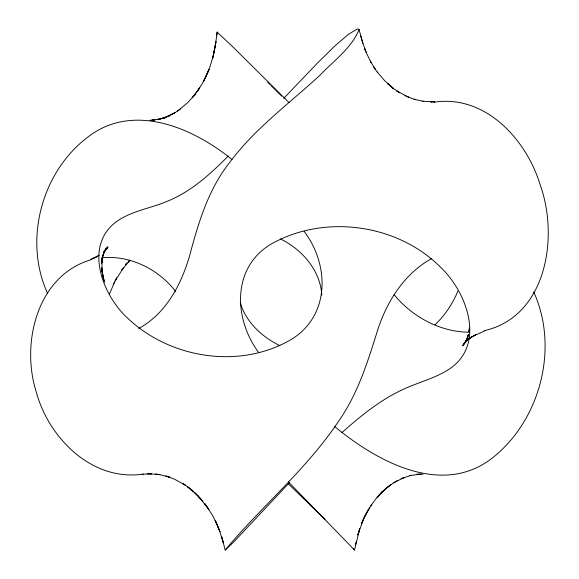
<?xml version="1.0" encoding="UTF-8"?>
<svg xmlns="http://www.w3.org/2000/svg" width="579" height="579" viewBox="0 0 579 579"><rect width="100%" height="100%" fill="white"/><g stroke="black" fill="none" stroke-linecap="round" stroke-linejoin="round"><path stroke-width="0.87" d="M213.839 53.55L215.967 41.565L212.754 58.095L215.258 46.125L217.19 32.091L234.191 48.202L289.08 102.642M101.969 259.899L102.034 271.71L101.81 267.614M102.042 259.768L101.643 263.546L102.592 256.041L101.658 262.417M469.316 328.032L468.91 331.702L469.308 328.966M216.785 35.21L217.19 32.091M101.636 262.562L102.83 255.795L101.918 259.291L104.068 251.959L101.846 258.994M379.18 495.067L377.088 497.347L382.581 491.419L375.909 498.866L370.965 505.525L371.682 504.497L363.996 517.735L366.97 512.01L361.318 524.133L363.815 518.133L357.808 535.003L359.689 528.736L354.514 549.999L353.472 548.631M289.594 482.481L233.453 542.27L225.202 550.05C261.252 506.712 305.625 470.126 337.362 423.039C357.619 394.892 367.831 361.528 378.058 328.836C387.474 300.414 404.953 273.208 431.753 258.509M355.622 544.217L355.368 545.353L356.186 541.727M468.44 334.293L467.571 337.767L468.433 334.401L465.719 341.653L467.267 338.585L465.516 341.885L467.05 339.323L465.364 342.08L466.746 340.003M213.492 55.005L209.547 68.127L203.75 80.951L209.041 69.531C204.908 79.707 199.415 89.39 192.3 97.786L199.617 87.907L197.258 91.395M103.011 255.281L106.174 248.232L103.909 252.502L108.02 246.9L104.227 251.127M109.322 294.298L114.787 281.589M457.844 291.085C452.749 303.823 444.802 315.374 434.938 324.884M113.325 284.347L116.777 277.848L115.315 280.591L123.305 268.034L121.445 270.596L129.537 260.55M369.518 507.819L367.187 511.597L368.172 510.005M466.79 339.924L462.621 345.88L467.043 340.242L464.684 342.768L466.283 341.132M194.993 94.428L188.088 102.28L177.55 111.139M465.306 342.16L463.142 344.939L465.929 341.378M129.616 260.463L128.169 262.099L129.92 260.217M125.44 264.61L126.917 262.96M283.696 98.408L317.278 63.27L334.575 46.197L348.536 34.255L356.961 29.167L358.01 28.95L359.06 29.543L362.881 43.287L366.218 52.486L370.994 62.503L370.234 61.056L375.539 69.697L373.455 66.52M380.316 493.844L386.895 487.554L381.322 492.686L391.078 484.428L385.534 488.712L393.8 482.748L404.128 477.487L401.066 478.79L411.242 475.229L409.679 475.67L421.034 473.94M228.379 155.939C210.821 173.577 191.96 190.932 168.721 200.689C152.718 207.752 134.82 210.163 119.773 219.412C81.646 243.028 102.172 296.216 129.312 319.709C170.117 357.257 235.009 368.382 284.854 342.942C329.444 321.483 331.463 267.672 304.185 231.412M466.131 341.248L464.908 342.457L467.043 340.43M105.335 250.077L106.435 249.021L103.807 251.496M466.319 341.074L465.067 342.232L466.211 341.219M341.885 432.593C359.776 416.837 378.391 401.37 399.98 390.897C415.794 382.907 433.555 379.144 448.573 369.54C486.657 345.12 466.956 291.809 440.199 266.883C398.461 225.289 329.14 214.635 276.661 241.125C232.013 262.519 232.143 316.742 258.647 352.459M467.275 340.242L465.35 341.892L467.152 340.387M468.997 338.896L472.182 336.645L468.614 339.106L472.182 336.645M180.858 108.649L175.828 112.167L168.909 115.995M470.893 337.521L475.808 334.604L473.101 336.175L484.399 331.065M393.8 482.748L397.303 480.664M97.713 256.056L95.781 257.163L99.291 255.158M138.649 328.517C165.963 313.782 181.278 284.506 189.623 255.723C198.358 222.893 208.259 189.413 229.74 162.352C254.796 128.632 289.051 103.684 319.709 75.494C333.214 61.164 351.612 48.151 359.06 29.543M171.659 114.533L175.538 112.377L163.227 118.297L169.408 115.786L166.94 116.77M93.523 258.27L94.297 257.923L90.606 259.558L97.482 256.323M162.771 118.326L165.912 117.197L162.88 118.282M164.704 117.631L161.635 118.63L165.58 117.378L157.995 119.491L161.461 118.666L151.886 120.222L154.723 120.056L149.918 120.222M90.338 259.985C37.027 276.017 20.873 343.325 36.144 391.563C48.477 438.035 92.141 481.822 143.288 474.071M484.247 330.667C546.663 316.626 558.865 237.144 540.323 185.302C526.731 139.836 485.578 94.334 434.026 102.193M102.179 257.785C130.441 255.049 158.675 269.401 175.763 291.584M142.188 474.237L151.517 473.839L147.45 473.911M418.66 474.201L416.706 474.324L423.017 474.223M431.753 101.904L430.624 101.933L434.713 101.861L422.496 101.238M469.511 332.23C440.366 332.107 412.328 316.981 394.082 294.617M150.33 473.861L159.84 474.621L155.831 474.085L156.598 474.187M423.531 101.361L414.065 99.262L414.911 99.501L408.354 97.134M159.124 474.527L169.669 477.205L165.905 475.952L174.221 479.05L185.591 485.303L183.022 483.631L189.934 488.553L193.263 491.31L187.364 486.548L197.953 495.812L208.549 508.912M354.471 549.985L288.32 481.793M404.902 95.564L408.94 97.402L396.832 90.968L399.655 92.77L393.445 88.515L387.517 83.528L393.662 88.775L384.594 80.604L377.146 71.905M280.439 238.932C302.144 249.498 320.223 270.263 321.844 295.087M279.874 345.685C262.041 336.971 246.118 322.25 240.249 302.831M231.984 159.529C192.409 127.286 131.86 101.426 86.495 138.149C41.181 173.273 23.601 240.763 47.449 293.14M334.807 426.607C377.732 462.274 444.643 498.606 495.32 455.586C541.155 417.141 558.663 346.647 533.686 291.896M288.458 483.972L324.993 519.218M267.708 82.247L269.821 84.31M270.972 85.439L281.683 96.121M200.913 499.026L194.841 492.736L203.005 501.421M217.183 32.214L217.53 32.685M375.141 69.104L377.356 72.165M208.983 509.542L204.553 503.354L212.232 514.789L216.474 523.192L219.955 531.746L215.2 520.34L219.057 529.344L223.414 542.921L221.619 536.653L222.162 538.593M365.161 49.859L364.741 48.824L366.218 52.486M103.605 278.962L104.683 282.197M362.881 43.287L360.731 36.086M104.133 280.591L102.389 273.599L103.272 277.602L101.875 268.699L102.302 273.1L101.991 269.937M222.828 540.909L225.202 550.05M107.643 247.132L105.226 250.208L107.643 247.132"/></g></svg>
